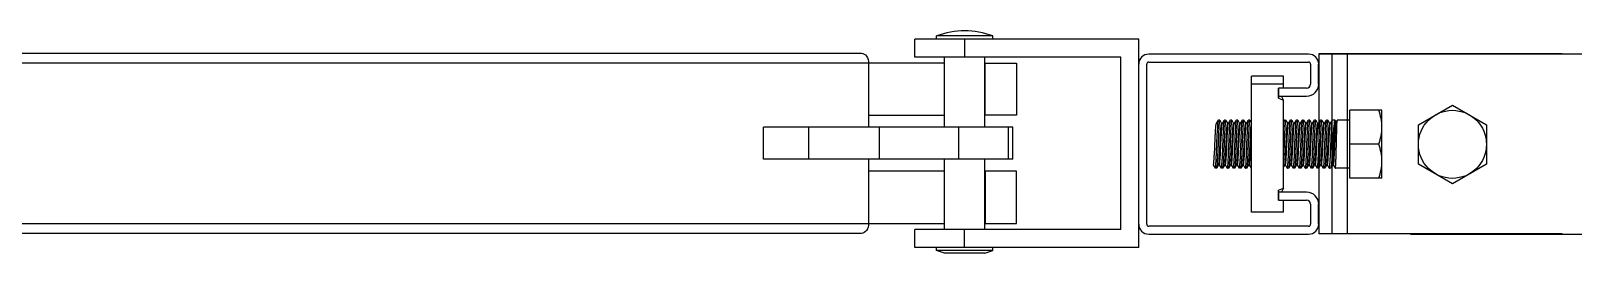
# Model space of a CAD drawing. Extents: x 185245 to 1992634, y -19957 to 755165.
# Drawn here: x 1876086 to 1877842, y 565348 to 565601 of the extents above; entities that cross this region are included whole.
import ezdxf

# ---------------------------------------------------------------- set-up
doc = ezdxf.new("R2010")
doc.units = 0
doc.header["$LTSCALE"] = 1000
doc.header["$MEASUREMENT"] = 0
doc.layers.add('02___PRT_ALL_AXES', color=7, linetype='Continuous')

msp = doc.modelspace()

# ---------------------------------------------------------------- linework, layer by layer
at = {"color": 0, "linetype": 'Continuous'}
for p, q in [((1877092.5, 565571.3), (1877092.5, 565591.8)), ((1877347.6, 565591.8), (1877092.5, 565591.8)), ((1877149.4, 565591.8), (1877149.4, 565571.3)), ((1877347.6, 565354.8), (1877347.6, 565591.8)), ((1875147.6, 565575.8), (1877032, 565575.8)), ((1877126.6, 565564.4), (1875197, 565564.4)), ((1877040, 565564.4), (1877040, 565491.5)), ((1877327.1, 565571.3), (1877092.5, 565571.3)), ((1877172.2, 565564.4), (1877208.6, 565564.4)), ((1877172.6, 565505.2), (1877172.6, 565564.4)), ((1877208.6, 565564.4), (1877208.6, 565505.2)), ((1877327.1, 565375.4), (1877327.1, 565571.3)), ((1877356.6, 565381.3), (1877356.6, 565563.3)), ((1877541, 565574.7), (1877358.9, 565574.7)), ((1877358.9, 565565.6), (1877541, 565565.6)), ((1877543.2, 565563.3), (1877543.2, 565540.6)), ((1877552.3, 565540.6), (1877552.3, 565563.3)), ((1877506.8, 565524.7), (1877506.8, 565536.1)), ((1877538.7, 565536), (1877506.8, 565536)), ((1877506.8, 565536), (1877506.8, 565526.9)), ((1877507.5, 565527), (1877506.8, 565525.6)), ((1877506.8, 565526.9), (1877538.7, 565526.9)), ((1877512.3, 565522.4), (1877509.9, 565527)), ((1877512.3, 565536.1), (1877512.3, 565540.6)), ((1877506.8, 565524.7), (1877512.3, 565522.4)), ((1877512.3, 565422.2), (1877512.3, 565522.4)), ((1877588, 565433.6), (1877588, 565511)), ((1876920.6, 565455.1), (1876920.6, 565491.5)), ((1877204.1, 565491.5), (1876920.6, 565491.5)), ((1876972.1, 565455.1), (1876972.1, 565491.5)), ((1877040, 565505.2), (1877126.6, 565505.2)), ((1877052.4, 565455.1), (1877052.4, 565491.5)), ((1877142.6, 565455.1), (1877142.6, 565491.5)), ((1877208.6, 565505.2), (1877172.2, 565505.2)), ((1877199.4, 565455.1), (1877199.4, 565491.5)), ((1877204.1, 565455.1), (1877204.1, 565491.5)), ((1877435.9, 565495.7), (1877438.2, 565499.6)), ((1877438.2, 565499.6), (1877438.3, 565499.6)), ((1877439.7, 565499.6), (1877439.6, 565499.6)), ((1877439.7, 565499.6), (1877441.9, 565495.7)), ((1877441.9, 565495.7), (1877442.8, 565495.7)), ((1877442.7, 565495.6), (1877442.8, 565495.7)), ((1877442.7, 565495.5), (1877442.7, 565495.6)), ((1877442.8, 565495.7), (1877445, 565499.6)), ((1877445, 565499.6), (1877445.1, 565499.6)), ((1877446.5, 565499.6), (1877448.8, 565495.7)), ((1877446.5, 565499.6), (1877446.5, 565499.6)), ((1877448.7, 565495.7), (1877449.6, 565495.7)), ((1877449.5, 565495.5), (1877449.6, 565495.6)), ((1877449.6, 565495.7), (1877451.9, 565499.6)), ((1877449.6, 565495.6), (1877449.6, 565495.7)), ((1877451.9, 565499.6), (1877451.9, 565499.6)), ((1877453.4, 565499.6), (1877453.3, 565499.6)), ((1877453.4, 565499.6), (1877455.6, 565495.7)), ((1877455.6, 565495.7), (1877456.4, 565495.7)), ((1877456.3, 565495.5), (1877456.4, 565495.6)), ((1877456.4, 565495.7), (1877458.7, 565499.6)), ((1877456.4, 565495.6), (1877456.4, 565495.7)), ((1877458.7, 565499.6), (1877458.8, 565499.6)), ((1877460.2, 565499.6), (1877460.1, 565499.6)), ((1877460.2, 565499.6), (1877462.4, 565495.7)), ((1877462.4, 565495.7), (1877463.3, 565495.7)), ((1877463.2, 565495.6), (1877463.3, 565495.7)), ((1877463.2, 565495.4), (1877463.2, 565495.6)), ((1877463.3, 565495.7), (1877465.5, 565499.6)), ((1877465.5, 565499.6), (1877465.6, 565499.6)), ((1877467, 565499.6), (1877469.3, 565495.7)), ((1877467, 565499.6), (1877467, 565499.6)), ((1877469.2, 565495.7), (1877470.1, 565495.7)), ((1877470, 565495.5), (1877470.1, 565495.6)), ((1877470.1, 565495.7), (1877472.3, 565499.6)), ((1877470.1, 565495.6), (1877470.1, 565495.7)), ((1877472.3, 565499.6), (1877472.4, 565499.6)), ((1877473.9, 565499.6), (1877473.8, 565499.6)), ((1877473.9, 565499.6), (1877475.9, 565496.1)), ((1877512.3, 565497.8), (1877513.3, 565499.6)), ((1877513.3, 565499.6), (1877513.4, 565499.6)), ((1877514.8, 565499.6), (1877517.1, 565495.7)), ((1877514.8, 565499.6), (1877514.8, 565499.6)), ((1877517, 565495.7), (1877517.9, 565495.7)), ((1877517.8, 565495.4), (1877517.9, 565495.6)), ((1877517.9, 565495.7), (1877520.2, 565499.6)), ((1877517.9, 565495.6), (1877517.9, 565495.7)), ((1877520.2, 565499.6), (1877520.2, 565499.6)), ((1877521.7, 565499.6), (1877521.6, 565499.6)), ((1877521.7, 565499.6), (1877523.9, 565495.7)), ((1877523.9, 565495.7), (1877524.7, 565495.7)), ((1877524.6, 565495.5), (1877524.7, 565495.6)), ((1877524.7, 565495.7), (1877527, 565499.6)), ((1877524.7, 565495.6), (1877524.7, 565495.7)), ((1877527, 565499.6), (1877527.1, 565499.6)), ((1877528.5, 565499.6), (1877528.4, 565499.6)), ((1877528.5, 565499.6), (1877530.7, 565495.7)), ((1877530.7, 565495.7), (1877531.6, 565495.7)), ((1877531.5, 565495.6), (1877531.6, 565495.7)), ((1877531.5, 565495.5), (1877531.5, 565495.6)), ((1877531.6, 565495.7), (1877533.8, 565499.6)), ((1877533.8, 565499.6), (1877533.9, 565499.6)), ((1877535.3, 565499.6), (1877537.6, 565495.7)), ((1877535.3, 565499.6), (1877535.3, 565499.6)), ((1877537.5, 565495.7), (1877538.4, 565495.7)), ((1877538.3, 565495.5), (1877538.4, 565495.6)), ((1877538.4, 565495.7), (1877540.6, 565499.6)), ((1877538.4, 565495.6), (1877538.4, 565495.7)), ((1877540.6, 565499.6), (1877540.7, 565499.6)), ((1877542.2, 565499.6), (1877542.1, 565499.6)), ((1877542.2, 565499.6), (1877544.4, 565495.7)), ((1877544.4, 565495.7), (1877545.2, 565495.7)), ((1877545.1, 565495.4), (1877545.2, 565495.6)), ((1877545.2, 565495.7), (1877547.5, 565499.6)), ((1877545.2, 565495.6), (1877545.2, 565495.7)), ((1877547.5, 565499.6), (1877547.5, 565499.6)), ((1877549, 565499.6), (1877548.9, 565499.6)), ((1877549, 565499.6), (1877551.2, 565495.7)), ((1877551.2, 565495.7), (1877552.1, 565495.7)), ((1877552, 565495.6), (1877552.1, 565495.7)), ((1877552, 565495.5), (1877552, 565495.6)), ((1877552.1, 565495.7), (1877554.3, 565499.6)), ((1877554.3, 565499.6), (1877554.4, 565499.6)), ((1877555.8, 565499.6), (1877555.7, 565499.6)), ((1877555.8, 565499.6), (1877558.1, 565495.7)), ((1877558, 565495.7), (1877558.9, 565495.7)), ((1877558.8, 565495.6), (1877558.9, 565495.7)), ((1877558.8, 565495.5), (1877558.8, 565495.6)), ((1877558.9, 565495.7), (1877561.1, 565499.6)), ((1877561.1, 565499.6), (1877561.2, 565499.6)), ((1877562.6, 565499.6), (1877564.9, 565495.7)), ((1877562.6, 565499.6), (1877562.6, 565499.6)), ((1877564.8, 565495.7), (1877565.7, 565495.7)), ((1877565.6, 565495.5), (1877565.7, 565495.6)), ((1877565.7, 565495.7), (1877568, 565499.6)), ((1877565.7, 565495.6), (1877565.7, 565495.7)), ((1877568, 565499.6), (1877568, 565499.6)), ((1877571.1, 565499.4), (1877571.8, 565498.3)), ((1877571.7, 565498.3), (1877572.6, 565498.3)), ((1877572.6, 565498.2), (1877573.4, 565499.6)), ((1877204.1, 565455.1), (1876920.6, 565455.1)), ((1877040, 565455.1), (1877040, 565382.2)), ((1877126.6, 565441.4), (1877040, 565441.4)), ((1877208.6, 565441.4), (1877172.2, 565441.4)), ((1877172.6, 565441.4), (1877172.6, 565382.2)), ((1877208.6, 565382.2), (1877208.6, 565441.4)), ((1877434.8, 565445.1), (1877432.5, 565448.9)), ((1877434.8, 565445.1), (1877434.2, 565446)), ((1877434.8, 565445.1), (1877434.9, 565445)), ((1877436.3, 565445.1), (1877436.2, 565445)), ((1877438.5, 565448.9), (1877436.3, 565445.1)), ((1877438.6, 565449), (1877438.5, 565448.9)), ((1877439.4, 565448.9), (1877438.5, 565448.9)), ((1877438.6, 565449), (1877438.6, 565449.1)), ((1877441.6, 565445.1), (1877439.4, 565448.9)), ((1877441.6, 565445.1), (1877441.7, 565445)), ((1877443.1, 565445.1), (1877443, 565445)), ((1877445.4, 565448.9), (1877443.1, 565445.1)), ((1877445.4, 565449), (1877445.5, 565449.1)), ((1877445.4, 565449), (1877445.4, 565448.9)), ((1877446.2, 565448.9), (1877445.4, 565448.9)), ((1877448.4, 565445.1), (1877446.2, 565448.9)), ((1877448.4, 565445.1), (1877448.5, 565445)), ((1877450, 565445.1), (1877449.9, 565445)), ((1877452.2, 565448.9), (1877450, 565445.1)), ((1877452.2, 565449), (1877452.3, 565449.2)), ((1877452.2, 565449), (1877452.2, 565448.9)), ((1877453.1, 565448.9), (1877452.2, 565448.9)), ((1877455.3, 565445.1), (1877453, 565448.9)), ((1877455.3, 565445.1), (1877455.3, 565445)), ((1877456.8, 565445.1), (1877456.7, 565445)), ((1877459, 565448.9), (1877456.8, 565445.1)), ((1877459.1, 565449), (1877459, 565448.9)), ((1877459.9, 565448.9), (1877459, 565448.9)), ((1877459.1, 565449), (1877459.1, 565449.1)), ((1877462.1, 565445.1), (1877459.9, 565448.9)), ((1877462.1, 565445.1), (1877462.2, 565445)), ((1877463.6, 565445.1), (1877463.5, 565445)), ((1877465.9, 565448.9), (1877463.6, 565445.1)), ((1877465.9, 565449), (1877465.9, 565449.1)), ((1877465.9, 565449), (1877465.9, 565448.9)), ((1877466.7, 565448.9), (1877465.9, 565448.9)), ((1877468.9, 565445.1), (1877466.7, 565448.9)), ((1877468.9, 565445.1), (1877469, 565445)), ((1877472.7, 565448.9), (1877470.4, 565445.1)), ((1877470.4, 565445.1), (1877470.4, 565445)), ((1877472.7, 565449), (1877472.8, 565449.1)), ((1877472.7, 565449), (1877472.7, 565448.9)), ((1877473.6, 565448.9), (1877472.7, 565448.9)), ((1877475.8, 565445.1), (1877473.5, 565448.9)), ((1877475.8, 565445.1), (1877475.8, 565445)), ((1877475.8, 565445), (1877475.9, 565445)), ((1877513.7, 565448.9), (1877512.3, 565446.6)), ((1877513.7, 565449), (1877513.8, 565449.1)), ((1877513.7, 565449), (1877513.7, 565448.9)), ((1877514.5, 565448.9), (1877513.7, 565448.9)), ((1877516.7, 565445.1), (1877514.5, 565448.9)), ((1877516.7, 565445.1), (1877516.8, 565445)), ((1877518.3, 565445.1), (1877518.2, 565445)), ((1877520.5, 565448.9), (1877518.3, 565445.1)), ((1877520.5, 565449), (1877520.6, 565449.1)), ((1877520.5, 565449), (1877520.5, 565448.9)), ((1877521.4, 565448.9), (1877520.5, 565448.9)), ((1877523.6, 565445.1), (1877521.3, 565448.9)), ((1877523.6, 565445.1), (1877523.6, 565445)), ((1877525.1, 565445.1), (1877525, 565445)), ((1877527.3, 565448.9), (1877525.1, 565445.1)), ((1877527.4, 565449), (1877527.3, 565448.9)), ((1877528.2, 565448.9), (1877527.3, 565448.9)), ((1877527.4, 565449), (1877527.4, 565449.1)), ((1877530.4, 565445.1), (1877528.2, 565448.9)), ((1877530.4, 565445.1), (1877530.5, 565445)), ((1877531.9, 565445.1), (1877531.8, 565445)), ((1877534.2, 565448.9), (1877531.9, 565445.1)), ((1877534.2, 565449), (1877534.3, 565449.2)), ((1877534.2, 565449), (1877534.2, 565448.9)), ((1877535, 565448.9), (1877534.2, 565448.9)), ((1877537.2, 565445.1), (1877535, 565448.9)), ((1877537.2, 565445.1), (1877537.3, 565445)), ((1877541, 565448.9), (1877538.7, 565445.1)), ((1877538.7, 565445.1), (1877538.7, 565445)), ((1877541, 565449), (1877541.1, 565449.1)), ((1877541, 565449), (1877541, 565448.9)), ((1877541.9, 565448.9), (1877541, 565448.9)), ((1877544.1, 565445.1), (1877541.8, 565448.9)), ((1877544.1, 565445.1), (1877544.1, 565445)), ((1877545.6, 565445.1), (1877545.5, 565445)), ((1877547.8, 565448.9), (1877545.6, 565445.1)), ((1877547.9, 565449), (1877547.8, 565448.9)), ((1877548.7, 565448.9), (1877547.8, 565448.9)), ((1877547.9, 565449), (1877547.9, 565449.1)), ((1877550.9, 565445.1), (1877548.7, 565448.9)), ((1877550.9, 565445.1), (1877551, 565445)), ((1877552.4, 565445.1), (1877552.3, 565445)), ((1877554.6, 565448.9), (1877552.4, 565445.1)), ((1877554.7, 565449), (1877554.6, 565448.9)), ((1877555.5, 565448.9), (1877554.6, 565448.9)), ((1877554.7, 565449), (1877554.7, 565449.1)), ((1877557.7, 565445.1), (1877555.5, 565448.9)), ((1877557.7, 565445.1), (1877557.8, 565445)), ((1877561.5, 565448.9), (1877559.2, 565445.1)), ((1877559.2, 565445.1), (1877559.2, 565445)), ((1877561.5, 565449), (1877561.6, 565449.2)), ((1877561.5, 565449), (1877561.5, 565448.9)), ((1877562.3, 565448.9), (1877561.5, 565448.9)), ((1877564.5, 565445.1), (1877562.3, 565448.9)), ((1877564.5, 565445.1), (1877564.6, 565445)), ((1877566.2, 565445.1), (1877566.1, 565445)), ((1877568.4, 565448.8), (1877566.2, 565445.1)), ((1877569.2, 565448.7), (1877568.3, 565448.7)), ((1877568.4, 565448.8), (1877568.4, 565448.9)), ((1877568.4, 565448.8), (1877568.4, 565448.8)), ((1877571.3, 565445), (1877569.2, 565448.7)), ((1877571.3, 565445), (1877571.3, 565445)), ((1877506.8, 565420), (1877512.3, 565422.2)), ((1877512.3, 565422.2), (1877509.9, 565417.7)), ((1877506.8, 565408.6), (1877506.8, 565420)), ((1877507.5, 565417.7), (1877506.8, 565419)), ((1877538.7, 565417.7), (1877506.8, 565417.7)), ((1877506.8, 565417.7), (1877506.8, 565408.6)), ((1877506.8, 565408.6), (1877538.7, 565408.6)), ((1877512.3, 565394.9), (1877512.3, 565408.6)), ((1877543.2, 565404), (1877543.2, 565381.3)), ((1877552.3, 565381.3), (1877552.3, 565404)), ((1877032, 565370.8), (1875147.6, 565370.8)), ((1875197, 565382.2), (1877126.6, 565382.2)), ((1877092.5, 565354.8), (1877092.5, 565375.4)), ((1877327.1, 565375.4), (1877092.5, 565375.4)), ((1877149.4, 565354.8), (1877149.4, 565375.4)), ((1877172.2, 565382.2), (1877208.6, 565382.2)), ((1877541, 565379), (1877358.9, 565379)), ((1877358.9, 565369.9), (1877541, 565369.9)), ((1877347.6, 565354.8), (1877092.5, 565354.8))]:
    msp.add_line(p, q, dxfattribs=at)
at = {"color": 0}
for p, q in [((1877552.5, 565575), (1878152, 565575)), ((1877829.4, 565575), (1877552.5, 565575)), ((1877552.5, 565575), (1877552.5, 565370.1)), ((1877567.5, 565575), (1877567.5, 565370.1)), ((1877584.9, 565575), (1877584.9, 565370.1)), ((1877829.4, 565370.1), (1877552.5, 565370.1)), ((1877656.8, 565370), (1878670.1, 565370))]:
    msp.add_line(p, q, dxfattribs=at)
at = {"color": 0, "linetype": 'Continuous'}
for centre, radius, start, end in [((1877358.9, 565563.3), 11.4, 90, 180), ((1877358.9, 565563.3), 2.28, 90, 180), ((1877541, 565563.3), 11.4, 0, 90), ((1877541, 565563.3), 2.28, 0, 90), ((1877538.7, 565540.6), 13.7, 270, 0), ((1877538.7, 565540.6), 4.55, 270, 0), ((1877538.7, 565404), 13.7, 0, 90), ((1877538.7, 565404), 4.55, 0, 90), ((1877358.9, 565381.3), 11.4, 180, 270), ((1877358.9, 565381.3), 2.28, 180, 270), ((1877541, 565381.3), 11.4, 270, 0), ((1877541, 565381.3), 2.28, 270, 0)]:
    msp.add_arc(centre, radius, start, end, dxfattribs=at)
for points, knots in [([(1877032, 565575.8), (1877034.2, 565575.8), (1877039, 565572.4), (1877040, 565567.2), (1877040, 565564.4)], [0, 0, 0, 0, 0.440232, 1, 1, 1, 1]), ([(1877433.7, 565461.7), (1877434.6, 565479.7), (1877434.8, 565483.2), (1877435, 565487.6), (1877435.2, 565490.3), (1877435.4, 565492.5), (1877435.5, 565494.2), (1877435.7, 565495), (1877435.8, 565495.7), (1877435.9, 565495.7)], [0, 0, 0, 0, 0.395624, 0.567717, 0.715911, 0.835986, 0.924567, 0.979325, 1, 1, 1, 1]), ([(1877435.4, 565448.1), (1877437.5, 565492.5), (1877437.6, 565494.4), (1877437.7, 565496.8), (1877438, 565498.5), (1877438.1, 565499.3), (1877438.2, 565499.6)], [0, 0, 0, 0, 0.393102, 0.696629, 0.900807, 1, 1, 1, 1]), ([(1877439.6, 565499.6), (1877439.4, 565499.2), (1877439.3, 565498.2), (1877439.1, 565496.2), (1877438.8, 565492.8), (1877438.7, 565489.8), (1877437, 565452.3)], [0, 0, 0, 0, 0.124099, 0.249608, 0.499549, 1, 1, 1, 1]), ([(1877439.7, 565461.7), (1877440.5, 565479.7), (1877440.7, 565483.2), (1877441, 565487.6), (1877441.2, 565490.3), (1877441.3, 565492.5), (1877441.5, 565494.2), (1877441.7, 565495), (1877441.8, 565495.7), (1877441.9, 565495.7)], [0, 0, 0, 0, 0.395624, 0.567717, 0.715911, 0.835986, 0.924567, 0.979325, 1, 1, 1, 1]), ([(1877441.1, 565472.3), (1877441.2, 565475.1), (1877441.5, 565480.2), (1877441.8, 565487.1), (1877442.3, 565492.1), (1877442.4, 565494.7), (1877442.7, 565495.5)], [0, 0, 0, 0, 0.355598, 0.665454, 0.889721, 1, 1, 1, 1]), ([(1877443.4, 565472.3), (1877443.5, 565475.7), (1877443.8, 565481.9), (1877444.1, 565489.2), (1877444.4, 565494.1), (1877444.6, 565496.7), (1877444.8, 565498.4), (1877444.9, 565499.3), (1877445, 565499.6)], [0, 0, 0, 0, 0.366986, 0.682927, 0.807583, 0.903951, 0.968734, 1, 1, 1, 1]), ([(1877446.5, 565499.6), (1877446.2, 565499.1), (1877446.1, 565498), (1877445.9, 565495.7), (1877445.7, 565492.8), (1877445.5, 565489.4), (1877445.3, 565484.9), (1877445, 565479.2), (1877444.8, 565474.6), (1877444.8, 565472.3)], [0, 0, 0, 0, 0.062069, 0.124628, 0.24966, 0.374704, 0.499766, 0.749882, 1, 1, 1, 1]), ([(1877445.5, 565449.1), (1877445.8, 565450), (1877445.9, 565452.8), (1877446.4, 565458.1), (1877446.7, 565465.4), (1877447.1, 565473.7), (1877447.4, 565480.7), (1877447.7, 565485.9), (1877447.9, 565489.2), (1877448.1, 565491.8), (1877448.3, 565493.9), (1877448.5, 565494.9), (1877448.6, 565495.7), (1877448.7, 565495.7)], [0, 0, 0, 0, 0.058624, 0.178444, 0.342933, 0.529084, 0.71082, 0.791953, 0.86269, 0.920543, 0.963496, 0.990117, 1, 1, 1, 1]), ([(1877446.2, 565448.9), (1877446.4, 565448.9), (1877446.5, 565449.8), (1877446.7, 565450.8), (1877446.9, 565452.9), (1877447.1, 565455.5), (1877447.3, 565458.8), (1877447.6, 565464), (1877447.9, 565471.1), (1877448.3, 565479.4), (1877448.6, 565486.7), (1877449.1, 565491.9), (1877449.2, 565494.7), (1877449.5, 565495.5)], [0, 0, 0, 0, 0.009951, 0.036772, 0.080043, 0.138305, 0.209512, 0.291137, 0.473755, 0.660367, 0.824608, 0.943318, 1, 1, 1, 1]), ([(1877450.2, 565472.3), (1877450.4, 565475.7), (1877450.6, 565481.9), (1877450.9, 565489.2), (1877451.2, 565494.1), (1877451.4, 565496.7), (1877451.6, 565498.4), (1877451.7, 565499.3), (1877451.9, 565499.6)], [0, 0, 0, 0, 0.366992, 0.68293, 0.807585, 0.903954, 0.968736, 1, 1, 1, 1]), ([(1877453.3, 565499.6), (1877453.1, 565499.6), (1877453.1, 565498.6), (1877452.8, 565497.4), (1877452.6, 565494.7), (1877452.4, 565491.4), (1877452.2, 565487.3), (1877451.9, 565480.9), (1877451.7, 565475.8), (1877451.6, 565472.3)], [0, 0, 0, 0, 0.020674, 0.077922, 0.170354, 0.294552, 0.445782, 0.618271, 1, 1, 1, 1]), ([(1877452.3, 565449.2), (1877452.6, 565450.1), (1877452.8, 565453), (1877453.2, 565458.4), (1877453.5, 565465.7), (1877453.9, 565473.9), (1877454.3, 565480.9), (1877454.5, 565486), (1877454.7, 565489.3), (1877454.9, 565491.8), (1877455.1, 565493.9), (1877455.3, 565494.9), (1877455.4, 565495.7), (1877455.6, 565495.7)], [0, 0, 0, 0, 0.06161, 0.183132, 0.347991, 0.533432, 0.713816, 0.794195, 0.864212, 0.921438, 0.963906, 0.990221, 1, 1, 1, 1]), ([(1877453.1, 565448.9), (1877453.2, 565448.9), (1877453.3, 565449.7), (1877453.5, 565450.7), (1877453.7, 565452.8), (1877453.9, 565455.4), (1877454.1, 565458.7), (1877454.4, 565463.9), (1877454.7, 565470.9), (1877455.1, 565479.1), (1877455.4, 565486.5), (1877455.9, 565491.8), (1877456, 565494.6), (1877456.3, 565495.5)], [0, 0, 0, 0, 0.009862, 0.036422, 0.079279, 0.137007, 0.207601, 0.288584, 0.470051, 0.656062, 0.820625, 0.940784, 1, 1, 1, 1]), ([(1877457.1, 565472.3), (1877457.2, 565475.7), (1877457.4, 565481.9), (1877457.8, 565489.2), (1877458.1, 565494.1), (1877458.2, 565496.7), (1877458.4, 565498.4), (1877458.5, 565499.3), (1877458.7, 565499.6)], [0, 0, 0, 0, 0.366988, 0.682925, 0.807584, 0.903955, 0.968736, 1, 1, 1, 1]), ([(1877460.1, 565499.6), (1877459.9, 565499.6), (1877459.9, 565498.6), (1877459.6, 565497.4), (1877459.5, 565494.7), (1877459.2, 565491.4), (1877459, 565487.3), (1877458.8, 565480.9), (1877458.6, 565475.8), (1877458.4, 565472.3)], [0, 0, 0, 0, 0.020675, 0.077925, 0.170358, 0.294556, 0.445789, 0.618278, 1, 1, 1, 1]), ([(1877459.1, 565449.1), (1877459.4, 565450), (1877459.6, 565452.8), (1877460, 565458.1), (1877460.4, 565465.5), (1877460.8, 565473.8), (1877461.1, 565480.7), (1877461.4, 565485.9), (1877461.6, 565489.2), (1877461.8, 565491.8), (1877461.9, 565493.9), (1877462.2, 565494.9), (1877462.2, 565495.7), (1877462.4, 565495.7)], [0, 0, 0, 0, 0.059216, 0.179375, 0.343938, 0.529949, 0.711416, 0.792399, 0.862993, 0.920721, 0.963578, 0.990138, 1, 1, 1, 1]), ([(1877459.9, 565448.9), (1877460, 565448.9), (1877460.1, 565449.7), (1877460.4, 565450.7), (1877460.5, 565452.8), (1877460.7, 565455.4), (1877460.9, 565458.6), (1877461.2, 565463.7), (1877461.5, 565470.7), (1877461.9, 565478.9), (1877462.3, 565486.3), (1877462.7, 565491.6), (1877462.9, 565494.5), (1877463.2, 565495.4)], [0, 0, 0, 0, 0.009779, 0.036094, 0.078562, 0.135788, 0.205805, 0.286184, 0.466568, 0.652009, 0.816868, 0.93839, 1, 1, 1, 1]), ([(1877463.9, 565472.3), (1877464, 565475.7), (1877464.3, 565481.9), (1877464.6, 565489.2), (1877464.9, 565494.1), (1877465.1, 565496.7), (1877465.3, 565498.4), (1877465.4, 565499.3), (1877465.5, 565499.6)], [0, 0, 0, 0, 0.366981, 0.68292, 0.80758, 0.903952, 0.968734, 1, 1, 1, 1]), ([(1877467, 565499.6), (1877466.7, 565499.1), (1877466.6, 565498), (1877466.3, 565495.7), (1877466.2, 565492.8), (1877466, 565489.4), (1877465.8, 565484.9), (1877465.5, 565479.2), (1877465.3, 565474.6), (1877465.2, 565472.3)], [0, 0, 0, 0, 0.062073, 0.124647, 0.249672, 0.374715, 0.499775, 0.749887, 1, 1, 1, 1]), ([(1877465.9, 565449.1), (1877466.3, 565449.9), (1877466.4, 565452.7), (1877466.9, 565457.9), (1877467.2, 565465.3), (1877467.6, 565473.6), (1877467.9, 565480.6), (1877468.2, 565485.8), (1877468.4, 565489.1), (1877468.6, 565491.8), (1877468.8, 565493.9), (1877469, 565494.9), (1877469.1, 565495.7), (1877469.2, 565495.7)], [0, 0, 0, 0, 0.056682, 0.175392, 0.339633, 0.526245, 0.708863, 0.790488, 0.861695, 0.919957, 0.963228, 0.990049, 1, 1, 1, 1]), ([(1877466.7, 565448.9), (1877466.9, 565448.9), (1877467, 565449.8), (1877467.2, 565450.7), (1877467.4, 565452.8), (1877467.6, 565455.5), (1877467.8, 565458.7), (1877468, 565463.9), (1877468.4, 565470.9), (1877468.8, 565479.2), (1877469.1, 565486.5), (1877469.6, 565491.8), (1877469.7, 565494.6), (1877470, 565495.5)], [0, 0, 0, 0, 0.009883, 0.036504, 0.079457, 0.13731, 0.208047, 0.28918, 0.470916, 0.657067, 0.821556, 0.941376, 1, 1, 1, 1]), ([(1877470.7, 565472.3), (1877470.8, 565475.7), (1877471.1, 565481.9), (1877471.4, 565489.2), (1877471.7, 565494.1), (1877471.9, 565496.7), (1877472.1, 565498.4), (1877472.2, 565499.3), (1877472.3, 565499.6)], [0, 0, 0, 0, 0.366986, 0.682927, 0.807583, 0.903951, 0.968734, 1, 1, 1, 1]), ([(1877473.8, 565499.6), (1877473.5, 565499.1), (1877473.4, 565498), (1877473.2, 565495.7), (1877473, 565492.8), (1877472.8, 565489.4), (1877472.6, 565484.9), (1877472.3, 565479.2), (1877472.2, 565474.6), (1877472.1, 565472.3)], [0, 0, 0, 0, 0.062069, 0.124628, 0.24966, 0.374704, 0.499766, 0.749882, 1, 1, 1, 1]), ([(1877472.8, 565449.1), (1877473.1, 565449.9), (1877473.2, 565452.5), (1877473.6, 565457.2), (1877474, 565464), (1877474.3, 565471.7), (1877474.7, 565479.5), (1877475, 565486.4), (1877475.4, 565491.6), (1877475.6, 565494.4), (1877475.9, 565495.3)], [0, 0, 0, 0, 0.053745, 0.162765, 0.3138, 0.48818, 0.6643, 0.82034, 0.936997, 1, 1, 1, 1]), ([(1877512.3, 565486.6), (1877512.4, 565488.3), (1877512.5, 565491.3), (1877512.7, 565495.3), (1877513, 565497.8), (1877513.1, 565499.2), (1877513.3, 565499.6)], [0, 0, 0, 0, 0.391041, 0.698389, 0.904948, 1, 1, 1, 1]), ([(1877514.8, 565499.6), (1877514.6, 565499.6), (1877514.5, 565498.6), (1877514.2, 565497.4), (1877514.1, 565494.7), (1877513.9, 565491.4), (1877513.7, 565487.3), (1877513.4, 565480.9), (1877513.2, 565475.8), (1877513.1, 565472.3)], [0, 0, 0, 0, 0.020675, 0.077925, 0.170358, 0.294556, 0.445789, 0.618278, 1, 1, 1, 1]), ([(1877513.8, 565449.1), (1877514.1, 565450), (1877514.2, 565452.8), (1877514.7, 565458.1), (1877515, 565465.5), (1877515.4, 565473.8), (1877515.7, 565480.7), (1877516, 565485.9), (1877516.2, 565489.2), (1877516.4, 565491.8), (1877516.6, 565493.9), (1877516.8, 565494.9), (1877516.9, 565495.7), (1877517, 565495.7)], [0, 0, 0, 0, 0.059216, 0.179375, 0.343938, 0.529949, 0.711416, 0.792399, 0.862993, 0.920721, 0.963578, 0.990138, 1, 1, 1, 1]), ([(1877514.5, 565448.9), (1877514.7, 565448.9), (1877514.8, 565449.7), (1877515, 565450.7), (1877515.2, 565452.8), (1877515.4, 565455.4), (1877515.6, 565458.6), (1877515.8, 565463.7), (1877516.2, 565470.7), (1877516.6, 565478.9), (1877516.9, 565486.3), (1877517.3, 565491.6), (1877517.5, 565494.5), (1877517.8, 565495.4)], [0, 0, 0, 0, 0.009779, 0.036094, 0.078562, 0.135788, 0.205805, 0.286184, 0.466568, 0.652009, 0.816868, 0.93839, 1, 1, 1, 1]), ([(1877518.5, 565472.3), (1877518.7, 565475.7), (1877518.9, 565481.9), (1877519.2, 565489.2), (1877519.5, 565494.1), (1877519.7, 565496.7), (1877519.9, 565498.4), (1877520, 565499.3), (1877520.2, 565499.6)], [0, 0, 0, 0, 0.366981, 0.68292, 0.80758, 0.903952, 0.968734, 1, 1, 1, 1]), ([(1877521.6, 565499.6), (1877521.3, 565499.1), (1877521.2, 565498), (1877521, 565495.7), (1877520.8, 565492.8), (1877520.6, 565489.4), (1877520.4, 565484.9), (1877520.2, 565479.2), (1877520, 565474.6), (1877519.9, 565472.3)], [0, 0, 0, 0, 0.062073, 0.124647, 0.249672, 0.374715, 0.499775, 0.749887, 1, 1, 1, 1]), ([(1877520.6, 565449.1), (1877520.9, 565449.9), (1877521, 565452.7), (1877521.5, 565457.9), (1877521.8, 565465.3), (1877522.2, 565473.6), (1877522.5, 565480.6), (1877522.8, 565485.8), (1877523, 565489.1), (1877523.2, 565491.8), (1877523.4, 565493.9), (1877523.6, 565494.9), (1877523.7, 565495.7), (1877523.9, 565495.7)], [0, 0, 0, 0, 0.056682, 0.175392, 0.339633, 0.526245, 0.708863, 0.790488, 0.861695, 0.919957, 0.963228, 0.990049, 1, 1, 1, 1]), ([(1877521.4, 565448.9), (1877521.5, 565448.9), (1877521.6, 565449.8), (1877521.8, 565450.7), (1877522, 565452.8), (1877522.2, 565455.5), (1877522.4, 565458.7), (1877522.7, 565463.9), (1877523, 565470.9), (1877523.4, 565479.2), (1877523.7, 565486.5), (1877524.2, 565491.8), (1877524.3, 565494.6), (1877524.6, 565495.5)], [0, 0, 0, 0, 0.009883, 0.036504, 0.079457, 0.13731, 0.208047, 0.28918, 0.470916, 0.657067, 0.821556, 0.941376, 1, 1, 1, 1]), ([(1877525.3, 565472.3), (1877525.5, 565475.7), (1877525.7, 565481.9), (1877526.1, 565489.2), (1877526.4, 565494.1), (1877526.5, 565496.7), (1877526.7, 565498.4), (1877526.8, 565499.3), (1877527, 565499.6)], [0, 0, 0, 0, 0.366986, 0.682927, 0.807583, 0.903951, 0.968734, 1, 1, 1, 1]), ([(1877528.4, 565499.6), (1877528.1, 565499.1), (1877528.1, 565498), (1877527.8, 565495.7), (1877527.6, 565492.8), (1877527.4, 565489.4), (1877527.2, 565484.9), (1877527, 565479.2), (1877526.8, 565474.6), (1877526.7, 565472.3)], [0, 0, 0, 0, 0.062069, 0.124628, 0.24966, 0.374704, 0.499766, 0.749882, 1, 1, 1, 1]), ([(1877527.4, 565449.1), (1877527.7, 565450), (1877527.9, 565452.8), (1877528.3, 565458.1), (1877528.7, 565465.4), (1877529.1, 565473.7), (1877529.4, 565480.7), (1877529.7, 565485.9), (1877529.9, 565489.2), (1877530.1, 565491.8), (1877530.2, 565493.9), (1877530.5, 565494.9), (1877530.5, 565495.7), (1877530.7, 565495.7)], [0, 0, 0, 0, 0.058624, 0.178444, 0.342933, 0.529084, 0.71082, 0.791953, 0.86269, 0.920543, 0.963496, 0.990117, 1, 1, 1, 1]), ([(1877528.2, 565448.9), (1877528.4, 565448.9), (1877528.4, 565449.8), (1877528.7, 565450.8), (1877528.8, 565452.9), (1877529, 565455.5), (1877529.2, 565458.8), (1877529.5, 565464), (1877529.8, 565471.1), (1877530.2, 565479.4), (1877530.6, 565486.7), (1877531.1, 565491.9), (1877531.2, 565494.7), (1877531.5, 565495.5)], [0, 0, 0, 0, 0.009951, 0.036772, 0.080043, 0.138305, 0.209512, 0.291137, 0.473755, 0.660367, 0.824608, 0.943318, 1, 1, 1, 1]), ([(1877532.2, 565472.3), (1877532.3, 565475.7), (1877532.6, 565481.9), (1877532.9, 565489.2), (1877533.2, 565494.1), (1877533.4, 565496.7), (1877533.6, 565498.4), (1877533.7, 565499.3), (1877533.8, 565499.6)], [0, 0, 0, 0, 0.366992, 0.68293, 0.807585, 0.903954, 0.968736, 1, 1, 1, 1]), ([(1877535.3, 565499.6), (1877535.1, 565499.6), (1877535, 565498.6), (1877534.7, 565497.4), (1877534.6, 565494.7), (1877534.4, 565491.4), (1877534.2, 565487.3), (1877533.9, 565480.9), (1877533.7, 565475.8), (1877533.5, 565472.3)], [0, 0, 0, 0, 0.020674, 0.077922, 0.170354, 0.294552, 0.445782, 0.618271, 1, 1, 1, 1]), ([(1877534.3, 565449.2), (1877534.6, 565450.1), (1877534.7, 565453), (1877535.2, 565458.4), (1877535.5, 565465.7), (1877535.9, 565473.9), (1877536.2, 565480.9), (1877536.5, 565486), (1877536.7, 565489.3), (1877536.9, 565491.8), (1877537.1, 565493.9), (1877537.3, 565494.9), (1877537.4, 565495.7), (1877537.5, 565495.7)], [0, 0, 0, 0, 0.06161, 0.183132, 0.347991, 0.533432, 0.713816, 0.794195, 0.864212, 0.921438, 0.963906, 0.990221, 1, 1, 1, 1]), ([(1877535, 565448.9), (1877535.2, 565448.9), (1877535.3, 565449.7), (1877535.5, 565450.7), (1877535.7, 565452.8), (1877535.9, 565455.4), (1877536.1, 565458.7), (1877536.3, 565463.9), (1877536.7, 565470.9), (1877537.1, 565479.1), (1877537.4, 565486.5), (1877537.9, 565491.8), (1877538, 565494.6), (1877538.3, 565495.5)], [0, 0, 0, 0, 0.009862, 0.036422, 0.079279, 0.137007, 0.207601, 0.288584, 0.470051, 0.656062, 0.820625, 0.940784, 1, 1, 1, 1]), ([(1877539, 565472.3), (1877539.1, 565475.7), (1877539.4, 565481.9), (1877539.7, 565489.2), (1877540, 565494.1), (1877540.2, 565496.7), (1877540.4, 565498.4), (1877540.5, 565499.3), (1877540.6, 565499.6)], [0, 0, 0, 0, 0.366988, 0.682925, 0.807584, 0.903955, 0.968736, 1, 1, 1, 1]), ([(1877542.1, 565499.6), (1877541.9, 565499.6), (1877541.9, 565498.6), (1877541.6, 565497.4), (1877541.4, 565494.7), (1877541.2, 565491.4), (1877541, 565487.3), (1877540.7, 565480.9), (1877540.5, 565475.8), (1877540.4, 565472.3)], [0, 0, 0, 0, 0.020675, 0.077925, 0.170358, 0.294556, 0.445789, 0.618278, 1, 1, 1, 1]), ([(1877541.1, 565449.1), (1877541.4, 565450), (1877541.5, 565452.8), (1877542, 565458.1), (1877542.3, 565465.5), (1877542.7, 565473.8), (1877543, 565480.7), (1877543.3, 565485.9), (1877543.5, 565489.2), (1877543.7, 565491.8), (1877543.9, 565493.9), (1877544.1, 565494.9), (1877544.2, 565495.7), (1877544.4, 565495.7)], [0, 0, 0, 0, 0.059216, 0.179375, 0.343938, 0.529949, 0.711416, 0.792399, 0.862993, 0.920721, 0.963578, 0.990138, 1, 1, 1, 1]), ([(1877541.9, 565448.9), (1877542, 565448.9), (1877542.1, 565449.7), (1877542.3, 565450.7), (1877542.5, 565452.8), (1877542.7, 565455.4), (1877542.9, 565458.6), (1877543.2, 565463.7), (1877543.5, 565470.7), (1877543.9, 565478.9), (1877544.2, 565486.3), (1877544.7, 565491.6), (1877544.8, 565494.5), (1877545.1, 565495.4)], [0, 0, 0, 0, 0.009779, 0.036094, 0.078562, 0.135788, 0.205805, 0.286184, 0.466568, 0.652009, 0.816868, 0.93839, 1, 1, 1, 1]), ([(1877545.8, 565472.3), (1877546, 565475.7), (1877546.2, 565481.9), (1877546.5, 565489.2), (1877546.8, 565494.1), (1877547, 565496.7), (1877547.2, 565498.4), (1877547.3, 565499.3), (1877547.5, 565499.6)], [0, 0, 0, 0, 0.366981, 0.68292, 0.80758, 0.903952, 0.968734, 1, 1, 1, 1]), ([(1877548.9, 565499.6), (1877548.6, 565499.1), (1877548.5, 565498), (1877548.3, 565495.7), (1877548.1, 565492.8), (1877547.9, 565489.4), (1877547.7, 565484.9), (1877547.5, 565479.2), (1877547.3, 565474.6), (1877547.2, 565472.3)], [0, 0, 0, 0, 0.062073, 0.124647, 0.249672, 0.374715, 0.499775, 0.749887, 1, 1, 1, 1]), ([(1877547.9, 565449.1), (1877548.2, 565449.9), (1877548.3, 565452.7), (1877548.8, 565457.9), (1877549.1, 565465.3), (1877549.5, 565473.6), (1877549.9, 565480.6), (1877550.1, 565485.8), (1877550.3, 565489.1), (1877550.6, 565491.8), (1877550.7, 565493.9), (1877550.9, 565494.9), (1877551, 565495.7), (1877551.2, 565495.7)], [0, 0, 0, 0, 0.056682, 0.175392, 0.339633, 0.526245, 0.708863, 0.790488, 0.861695, 0.919957, 0.963228, 0.990049, 1, 1, 1, 1]), ([(1877548.7, 565448.9), (1877548.8, 565448.9), (1877548.9, 565449.8), (1877549.2, 565450.7), (1877549.3, 565452.8), (1877549.5, 565455.5), (1877549.7, 565458.7), (1877550, 565463.9), (1877550.3, 565470.9), (1877550.7, 565479.2), (1877551, 565486.5), (1877551.5, 565491.8), (1877551.6, 565494.6), (1877552, 565495.5)], [0, 0, 0, 0, 0.009883, 0.036504, 0.079457, 0.13731, 0.208047, 0.28918, 0.470916, 0.657067, 0.821556, 0.941376, 1, 1, 1, 1]), ([(1877552.7, 565472.3), (1877552.8, 565475.7), (1877553.1, 565481.9), (1877553.4, 565489.2), (1877553.7, 565494.1), (1877553.8, 565496.7), (1877554.1, 565498.4), (1877554.2, 565499.3), (1877554.3, 565499.6)], [0, 0, 0, 0, 0.366986, 0.682927, 0.807583, 0.903951, 0.968734, 1, 1, 1, 1]), ([(1877555.7, 565499.6), (1877555.4, 565499.1), (1877555.4, 565498), (1877555.1, 565495.7), (1877555, 565492.8), (1877554.8, 565489.4), (1877554.6, 565484.9), (1877554.3, 565479.2), (1877554.1, 565474.6), (1877554, 565472.3)], [0, 0, 0, 0, 0.062069, 0.124628, 0.24966, 0.374704, 0.499766, 0.749882, 1, 1, 1, 1]), ([(1877554.7, 565449.1), (1877555.1, 565450), (1877555.2, 565452.8), (1877555.7, 565458.1), (1877556, 565465.4), (1877556.4, 565473.7), (1877556.7, 565480.7), (1877557, 565485.9), (1877557.2, 565489.2), (1877557.4, 565491.8), (1877557.5, 565493.9), (1877557.8, 565494.9), (1877557.9, 565495.7), (1877558, 565495.7)], [0, 0, 0, 0, 0.058624, 0.178444, 0.342933, 0.529084, 0.71082, 0.791953, 0.86269, 0.920543, 0.963496, 0.990117, 1, 1, 1, 1]), ([(1877555.5, 565448.9), (1877555.7, 565448.9), (1877555.8, 565449.8), (1877556, 565450.8), (1877556.2, 565452.9), (1877556.4, 565455.5), (1877556.6, 565458.8), (1877556.8, 565464), (1877557.2, 565471.1), (1877557.6, 565479.4), (1877557.9, 565486.7), (1877558.4, 565491.9), (1877558.5, 565494.7), (1877558.8, 565495.5)], [0, 0, 0, 0, 0.009951, 0.036772, 0.080043, 0.138305, 0.209512, 0.291137, 0.473755, 0.660367, 0.824608, 0.943318, 1, 1, 1, 1]), ([(1877559.5, 565472.3), (1877559.6, 565475.7), (1877559.9, 565481.9), (1877560.2, 565489.2), (1877560.5, 565494.1), (1877560.7, 565496.7), (1877560.9, 565498.4), (1877561, 565499.3), (1877561.1, 565499.6)], [0, 0, 0, 0, 0.366992, 0.68293, 0.807585, 0.903954, 0.968736, 1, 1, 1, 1]), ([(1877562.6, 565499.6), (1877562.4, 565499.6), (1877562.4, 565498.6), (1877562.1, 565497.4), (1877561.9, 565494.7), (1877561.7, 565491.4), (1877561.5, 565487.3), (1877561.2, 565480.9), (1877561, 565475.8), (1877560.9, 565472.3)], [0, 0, 0, 0, 0.020674, 0.077922, 0.170354, 0.294552, 0.445782, 0.618271, 1, 1, 1, 1]), ([(1877561.6, 565449.2), (1877561.9, 565450.1), (1877562, 565453), (1877562.5, 565458.4), (1877562.8, 565465.7), (1877563.2, 565473.9), (1877563.5, 565480.9), (1877563.8, 565486), (1877564, 565489.3), (1877564.2, 565491.8), (1877564.4, 565493.9), (1877564.6, 565494.9), (1877564.7, 565495.7), (1877564.8, 565495.7)], [0, 0, 0, 0, 0.06161, 0.183132, 0.347991, 0.533432, 0.713816, 0.794195, 0.864212, 0.921438, 0.963906, 0.990221, 1, 1, 1, 1]), ([(1877562.3, 565448.9), (1877562.5, 565448.9), (1877562.6, 565449.7), (1877562.8, 565450.7), (1877563, 565452.8), (1877563.2, 565455.4), (1877563.4, 565458.7), (1877563.7, 565463.9), (1877564, 565470.9), (1877564.4, 565479.1), (1877564.7, 565486.5), (1877565.2, 565491.8), (1877565.3, 565494.6), (1877565.6, 565495.5)], [0, 0, 0, 0, 0.009862, 0.036422, 0.079279, 0.137007, 0.207601, 0.288584, 0.470051, 0.656062, 0.820625, 0.940784, 1, 1, 1, 1]), ([(1877566.3, 565472.3), (1877566.5, 565475.7), (1877566.7, 565481.9), (1877567, 565489.2), (1877567.3, 565494.1), (1877567.5, 565496.7), (1877567.7, 565498.4), (1877567.8, 565499.3), (1877568, 565499.6)], [0, 0, 0, 0, 0.366988, 0.682925, 0.807584, 0.903955, 0.968736, 1, 1, 1, 1]), ([(1877570.9, 565499.6), (1877570.7, 565499.6), (1877570.4, 565498.7), (1877570.1, 565497.3), (1877569.8, 565494.7), (1877569.5, 565491.4), (1877569.2, 565487.3), (1877568.7, 565480.9), (1877568.5, 565475.8), (1877568.3, 565472.3)], [0, 0, 0, 0, 0.023288, 0.081106, 0.17351, 0.297357, 0.448037, 0.619843, 1, 1, 1, 1]), ([(1877568.4, 565448.9), (1877568.8, 565449.8), (1877568.8, 565452.8), (1877569.4, 565458.5), (1877569.7, 565466.5), (1877570.1, 565475.4), (1877570.4, 565482.8), (1877570.7, 565488.3), (1877570.9, 565491.7), (1877571.1, 565494.3), (1877571.3, 565496.5), (1877571.5, 565497.5), (1877571.6, 565498.3), (1877571.7, 565498.3)], [0, 0, 0, 0, 0.058667, 0.181398, 0.349542, 0.537959, 0.719317, 0.799263, 0.868346, 0.924327, 0.965497, 0.990759, 1, 1, 1, 1]), ([(1877569.2, 565448.7), (1877569.4, 565448.7), (1877569.4, 565449.6), (1877569.7, 565450.8), (1877569.9, 565453.2), (1877570.1, 565456.1), (1877570.3, 565459.8), (1877570.6, 565465.5), (1877570.9, 565473.1), (1877571.3, 565482), (1877571.6, 565488.8), (1877571.9, 565493.2), (1877572.1, 565495.6), (1877572.3, 565497.2), (1877572.4, 565498), (1877572.6, 565498.2)], [0, 0, 0, 0, 0.01052, 0.0391, 0.08506, 0.146619, 0.22135, 0.306335, 0.493724, 0.680808, 0.840683, 0.903326, 0.951582, 0.984032, 1, 1, 1, 1]), ([(1877571.1, 565499.4), (1877571.1, 565499.5), (1877571, 565499.6), (1877570.9, 565499.6), (1877570.9, 565499.6)], [0, 0, 0, 0, 0.60461, 1, 1, 1, 1]), ([(1877572.6, 565472.3), (1877572.7, 565475.8), (1877572.8, 565480.8), (1877573, 565487.2), (1877573, 565491.2), (1877573.2, 565494.6), (1877573.2, 565497.1), (1877573.4, 565498.7), (1877573.3, 565499.5), (1877573.4, 565499.6)], [0, 0, 0, 0, 0.378979, 0.550574, 0.701439, 0.825899, 0.919266, 0.978026, 1, 1, 1, 1]), ([(1877473.6, 565448.9), (1877473.6, 565448.9), (1877473.8, 565449.3), (1877473.9, 565449.8), (1877474, 565450.9), (1877474.2, 565452.9), (1877474.5, 565456.3), (1877474.7, 565461.2), (1877475, 565466.8), (1877475.4, 565474.7), (1877475.6, 565480.6), (1877475.9, 565484.6)], [0, 0, 0, 0, 0.007019, 0.024616, 0.053116, 0.09213, 0.198909, 0.337627, 0.49863, 0.670688, 1, 1, 1, 1]), ([(1877432.5, 565448.9), (1877432.8, 565449.5), (1877433, 565450.9), (1877433.2, 565453.5), (1877433.5, 565457.2), (1877433.6, 565460.1), (1877433.7, 565461.7)], [0, 0, 0, 0, 0.108365, 0.320195, 0.623449, 1, 1, 1, 1]), ([(1877438.6, 565449.1), (1877438.8, 565449.5), (1877438.9, 565450.9), (1877439.2, 565453.5), (1877439.4, 565457.2), (1877439.6, 565460.1), (1877439.7, 565461.7)], [0, 0, 0, 0, 0.108365, 0.320195, 0.623449, 1, 1, 1, 1]), ([(1877439.4, 565448.9), (1877439.6, 565448.9), (1877439.7, 565449.8), (1877439.9, 565450.9), (1877440.1, 565453.2), (1877440.3, 565456), (1877440.5, 565459.5), (1877440.8, 565465), (1877441, 565469.3), (1877441.1, 565472.3)], [0, 0, 0, 0, 0.021176, 0.078541, 0.17097, 0.295093, 0.446212, 0.618559, 1, 1, 1, 1]), ([(1877441.7, 565445), (1877441.9, 565445), (1877441.9, 565446), (1877442.2, 565447.3), (1877442.3, 565449.9), (1877442.6, 565453.2), (1877442.8, 565457.3), (1877443.1, 565463.8), (1877443.3, 565468.8), (1877443.4, 565472.3)], [0, 0, 0, 0, 0.020673, 0.07792, 0.170352, 0.294545, 0.445773, 0.618265, 1, 1, 1, 1]), ([(1877444.8, 565472.3), (1877444.6, 565469), (1877444.4, 565462.8), (1877444.1, 565455.4), (1877443.8, 565450.5), (1877443.6, 565447.9), (1877443.4, 565446.2), (1877443.3, 565445.3), (1877443.1, 565445.1)], [0, 0, 0, 0, 0.366986, 0.682927, 0.807583, 0.903951, 0.968734, 1, 1, 1, 1]), ([(1877448.5, 565445), (1877448.8, 565445.5), (1877448.9, 565446.7), (1877449.1, 565448.9), (1877449.3, 565451.8), (1877449.5, 565455.2), (1877449.7, 565459.8), (1877449.9, 565465.5), (1877450.1, 565470), (1877450.2, 565472.3)], [0, 0, 0, 0, 0.062073, 0.124647, 0.249671, 0.374714, 0.499774, 0.749886, 1, 1, 1, 1]), ([(1877451.6, 565472.3), (1877451.5, 565469), (1877451.2, 565462.8), (1877450.9, 565455.4), (1877450.6, 565450.5), (1877450.4, 565447.9), (1877450.2, 565446.2), (1877450.1, 565445.3), (1877450, 565445.1)], [0, 0, 0, 0, 0.366981, 0.682921, 0.807581, 0.903952, 0.968734, 1, 1, 1, 1]), ([(1877455.3, 565445), (1877455.5, 565445), (1877455.6, 565446), (1877455.9, 565447.3), (1877456, 565449.9), (1877456.2, 565453.2), (1877456.4, 565457.3), (1877456.7, 565463.8), (1877456.9, 565468.8), (1877457.1, 565472.3)], [0, 0, 0, 0, 0.020675, 0.077925, 0.170358, 0.294556, 0.445789, 0.618278, 1, 1, 1, 1]), ([(1877458.4, 565472.3), (1877458.3, 565469), (1877458, 565462.8), (1877457.7, 565455.4), (1877457.4, 565450.5), (1877457.2, 565447.9), (1877457, 565446.2), (1877456.9, 565445.3), (1877456.8, 565445.1)], [0, 0, 0, 0, 0.366988, 0.682925, 0.807584, 0.903955, 0.968736, 1, 1, 1, 1]), ([(1877462.2, 565445), (1877462.4, 565445), (1877462.4, 565446), (1877462.7, 565447.3), (1877462.8, 565449.9), (1877463.1, 565453.2), (1877463.3, 565457.3), (1877463.5, 565463.8), (1877463.7, 565468.8), (1877463.9, 565472.3)], [0, 0, 0, 0, 0.020674, 0.077922, 0.170354, 0.294552, 0.445783, 0.618271, 1, 1, 1, 1]), ([(1877465.2, 565472.3), (1877465.1, 565469), (1877464.9, 565462.8), (1877464.5, 565455.4), (1877464.2, 565450.5), (1877464.1, 565447.9), (1877463.8, 565446.2), (1877463.8, 565445.3), (1877463.6, 565445.1)], [0, 0, 0, 0, 0.366992, 0.68293, 0.807585, 0.903954, 0.968736, 1, 1, 1, 1]), ([(1877469, 565445), (1877469.2, 565445), (1877469.2, 565446), (1877469.5, 565447.3), (1877469.7, 565449.9), (1877469.9, 565453.2), (1877470.1, 565457.3), (1877470.4, 565463.8), (1877470.6, 565468.8), (1877470.7, 565472.3)], [0, 0, 0, 0, 0.020673, 0.07792, 0.170352, 0.294545, 0.445773, 0.618265, 1, 1, 1, 1]), ([(1877472.1, 565472.3), (1877471.9, 565469), (1877471.7, 565462.8), (1877471.4, 565455.4), (1877471.1, 565450.5), (1877470.9, 565447.9), (1877470.7, 565446.2), (1877470.6, 565445.3), (1877470.4, 565445.1)], [0, 0, 0, 0, 0.366986, 0.682927, 0.807583, 0.903951, 0.968734, 1, 1, 1, 1]), ([(1877513.1, 565472.3), (1877513, 565470.7), (1877512.8, 565464.8), (1877512.5, 565458.9), (1877512.3, 565454.6)], [0, 0, 0, 0, 0.27054, 1, 1, 1, 1]), ([(1877516.8, 565445), (1877517, 565445), (1877517, 565446), (1877517.3, 565447.3), (1877517.5, 565449.9), (1877517.7, 565453.2), (1877517.9, 565457.3), (1877518.2, 565463.8), (1877518.4, 565468.8), (1877518.5, 565472.3)], [0, 0, 0, 0, 0.020674, 0.077922, 0.170354, 0.294552, 0.445783, 0.618271, 1, 1, 1, 1]), ([(1877519.9, 565472.3), (1877519.8, 565469), (1877519.5, 565462.8), (1877519.2, 565455.4), (1877518.9, 565450.5), (1877518.7, 565447.9), (1877518.5, 565446.2), (1877518.4, 565445.3), (1877518.3, 565445.1)], [0, 0, 0, 0, 0.366992, 0.68293, 0.807585, 0.903954, 0.968736, 1, 1, 1, 1]), ([(1877523.6, 565445), (1877523.8, 565445), (1877523.9, 565446), (1877524.2, 565447.3), (1877524.3, 565449.9), (1877524.5, 565453.2), (1877524.7, 565457.3), (1877525, 565463.8), (1877525.2, 565468.8), (1877525.3, 565472.3)], [0, 0, 0, 0, 0.020673, 0.07792, 0.170352, 0.294545, 0.445773, 0.618265, 1, 1, 1, 1]), ([(1877526.7, 565472.3), (1877526.6, 565469), (1877526.3, 565462.8), (1877526, 565455.4), (1877525.7, 565450.5), (1877525.5, 565447.9), (1877525.3, 565446.2), (1877525.2, 565445.3), (1877525.1, 565445.1)], [0, 0, 0, 0, 0.366986, 0.682927, 0.807583, 0.903951, 0.968734, 1, 1, 1, 1]), ([(1877530.5, 565445), (1877530.8, 565445.5), (1877530.8, 565446.7), (1877531.1, 565448.9), (1877531.3, 565451.8), (1877531.4, 565455.2), (1877531.7, 565459.8), (1877531.9, 565465.5), (1877532.1, 565470), (1877532.2, 565472.3)], [0, 0, 0, 0, 0.062073, 0.124647, 0.249671, 0.374714, 0.499774, 0.749886, 1, 1, 1, 1]), ([(1877533.5, 565472.3), (1877533.4, 565469), (1877533.2, 565462.8), (1877532.8, 565455.4), (1877532.5, 565450.5), (1877532.4, 565447.9), (1877532.1, 565446.2), (1877532.1, 565445.3), (1877531.9, 565445.1)], [0, 0, 0, 0, 0.366981, 0.682921, 0.807581, 0.903952, 0.968734, 1, 1, 1, 1]), ([(1877537.3, 565445), (1877537.5, 565445), (1877537.5, 565446), (1877537.8, 565447.3), (1877538, 565449.9), (1877538.2, 565453.2), (1877538.4, 565457.3), (1877538.7, 565463.8), (1877538.9, 565468.8), (1877539, 565472.3)], [0, 0, 0, 0, 0.020675, 0.077925, 0.170358, 0.294556, 0.445789, 0.618278, 1, 1, 1, 1]), ([(1877540.4, 565472.3), (1877540.2, 565469), (1877540, 565462.8), (1877539.7, 565455.4), (1877539.4, 565450.5), (1877539.2, 565447.9), (1877539, 565446.2), (1877538.9, 565445.3), (1877538.7, 565445.1)], [0, 0, 0, 0, 0.366988, 0.682925, 0.807584, 0.903955, 0.968736, 1, 1, 1, 1]), ([(1877544.1, 565445), (1877544.3, 565445), (1877544.4, 565446), (1877544.6, 565447.3), (1877544.8, 565449.9), (1877545, 565453.2), (1877545.2, 565457.3), (1877545.5, 565463.8), (1877545.7, 565468.8), (1877545.8, 565472.3)], [0, 0, 0, 0, 0.020674, 0.077922, 0.170354, 0.294552, 0.445783, 0.618271, 1, 1, 1, 1]), ([(1877547.2, 565472.3), (1877547.1, 565469), (1877546.8, 565462.8), (1877546.5, 565455.4), (1877546.2, 565450.5), (1877546, 565447.9), (1877545.8, 565446.2), (1877545.7, 565445.3), (1877545.6, 565445.1)], [0, 0, 0, 0, 0.366992, 0.68293, 0.807585, 0.903954, 0.968736, 1, 1, 1, 1]), ([(1877551, 565445), (1877551.2, 565445), (1877551.2, 565446), (1877551.5, 565447.3), (1877551.6, 565449.9), (1877551.8, 565453.2), (1877552, 565457.3), (1877552.3, 565463.8), (1877552.5, 565468.8), (1877552.7, 565472.3)], [0, 0, 0, 0, 0.020673, 0.07792, 0.170352, 0.294545, 0.445773, 0.618265, 1, 1, 1, 1]), ([(1877554, 565472.3), (1877553.9, 565469), (1877553.7, 565462.8), (1877553.3, 565455.4), (1877553, 565450.5), (1877552.9, 565447.9), (1877552.6, 565446.2), (1877552.5, 565445.3), (1877552.4, 565445.1)], [0, 0, 0, 0, 0.366986, 0.682927, 0.807583, 0.903951, 0.968734, 1, 1, 1, 1]), ([(1877557.8, 565445), (1877558.1, 565445.5), (1877558.2, 565446.7), (1877558.4, 565448.9), (1877558.6, 565451.8), (1877558.8, 565455.2), (1877559, 565459.8), (1877559.2, 565465.5), (1877559.4, 565470), (1877559.5, 565472.3)], [0, 0, 0, 0, 0.062073, 0.124647, 0.249671, 0.374714, 0.499774, 0.749886, 1, 1, 1, 1]), ([(1877560.9, 565472.3), (1877560.7, 565469), (1877560.5, 565462.8), (1877560.2, 565455.4), (1877559.9, 565450.5), (1877559.7, 565447.9), (1877559.5, 565446.2), (1877559.4, 565445.3), (1877559.2, 565445.1)], [0, 0, 0, 0, 0.366981, 0.682921, 0.807581, 0.903952, 0.968734, 1, 1, 1, 1]), ([(1877564.6, 565445), (1877564.8, 565445), (1877564.8, 565446), (1877565.1, 565447.3), (1877565.3, 565449.9), (1877565.5, 565453.2), (1877565.7, 565457.3), (1877566, 565463.8), (1877566.2, 565468.8), (1877566.3, 565472.3)], [0, 0, 0, 0, 0.020675, 0.077925, 0.170358, 0.294556, 0.445789, 0.618278, 1, 1, 1, 1]), ([(1877568.3, 565472.3), (1877568.1, 565469), (1877567.8, 565462.8), (1877567.3, 565455.5), (1877567, 565450.6), (1877566.8, 565448), (1877566.5, 565446.3), (1877566.4, 565445.3), (1877566.2, 565445.1)], [0, 0, 0, 0, 0.364371, 0.67889, 0.80359, 0.900615, 0.966712, 1, 1, 1, 1]), ([(1877571.3, 565445), (1877571.5, 565445), (1877571.5, 565446.1), (1877571.8, 565447.3), (1877571.8, 565449.9), (1877572, 565453.2), (1877572.2, 565457.3), (1877572.4, 565463.8), (1877572.5, 565468.8), (1877572.6, 565472.3)], [0, 0, 0, 0, 0.020229, 0.077353, 0.169761, 0.293996, 0.445316, 0.617937, 1, 1, 1, 1]), ([(1877434.9, 565445), (1877434.9, 565445), (1877435, 565445.4), (1877435.2, 565446.3), (1877435.3, 565447.3), (1877435.4, 565448.1)], [0, 0, 0, 0, 0.074733, 0.265154, 1, 1, 1, 1]), ([(1877437, 565452.3), (1877436.9, 565450.6), (1877436.8, 565448.4), (1877436.5, 565446), (1877436.4, 565445.3), (1877436.3, 565445.1)], [0, 0, 0, 0, 0.695338, 0.899325, 1, 1, 1, 1]), ([(1877040, 565382.2), (1877040, 565379.4), (1877039, 565374.2), (1877034.2, 565370.8), (1877032, 565370.8)], [0, 0, 0, 0, 0.559768, 1, 1, 1, 1])]:
    msp.add_open_spline(points, degree=3, knots=knots, dxfattribs=at)
at = {"layer": '02___PRT_ALL_AXES', "color": 0, "linetype": 'Continuous'}
for p, q in [((1877117.5, 565591.8), (1877117.5, 565595.4)), ((1877181.3, 565595.4), (1877117.5, 565595.4)), ((1877181.3, 565591.8), (1877181.3, 565595.4)), ((1877126.6, 565491.5), (1877126.6, 565571.3)), ((1877172.2, 565491.5), (1877172.2, 565571.3)), ((1877475.9, 565394.9), (1877475.9, 565549.7)), ((1877512.3, 565549.7), (1877475.9, 565549.7)), ((1877512.3, 565540.6), (1877512.3, 565549.7)), ((1877512.3, 565540.6), (1877475.9, 565540.6)), ((1877624.4, 565511), (1877588, 565511)), ((1877624.4, 565433.6), (1877624.4, 565511)), ((1877665.9, 565494.4), (1877704.7, 565516.8)), ((1877704.7, 565516.8), (1877743.4, 565494.4)), ((1877439.6, 565499.6), (1877438.3, 565499.6)), ((1877446.5, 565499.6), (1877445.1, 565499.6)), ((1877453.3, 565499.6), (1877451.9, 565499.6)), ((1877460.1, 565499.6), (1877458.8, 565499.6)), ((1877467, 565499.6), (1877465.6, 565499.6)), ((1877473.8, 565499.6), (1877472.4, 565499.6)), ((1877514.8, 565499.6), (1877513.4, 565499.6)), ((1877521.6, 565499.6), (1877520.2, 565499.6)), ((1877528.4, 565499.6), (1877527.1, 565499.6)), ((1877535.3, 565499.6), (1877533.9, 565499.6)), ((1877542.1, 565499.6), (1877540.7, 565499.6)), ((1877548.9, 565499.6), (1877547.5, 565499.6)), ((1877555.7, 565499.6), (1877554.4, 565499.6)), ((1877562.6, 565499.6), (1877561.2, 565499.6)), ((1877570.9, 565499.6), (1877568, 565499.6)), ((1877588, 565499.6), (1877573.4, 565499.6)), ((1877665.9, 565449.7), (1877665.9, 565494.4)), ((1877743.4, 565494.4), (1877743.4, 565449.7)), ((1877620.9, 565472.3), (1877588, 565472.3)), ((1877126.6, 565375.4), (1877126.6, 565455.1)), ((1877172.2, 565375.4), (1877172.2, 565455.1)), ((1877436.2, 565445), (1877434.9, 565445)), ((1877443, 565445), (1877441.7, 565445)), ((1877449.9, 565445), (1877448.5, 565445)), ((1877456.7, 565445), (1877455.3, 565445)), ((1877463.5, 565445), (1877462.2, 565445)), ((1877470.4, 565445), (1877469, 565445)), ((1877518.2, 565445), (1877516.8, 565445)), ((1877525, 565445), (1877523.6, 565445)), ((1877531.8, 565445), (1877530.5, 565445)), ((1877538.7, 565445), (1877537.3, 565445)), ((1877545.5, 565445), (1877544.1, 565445)), ((1877552.3, 565445), (1877551, 565445)), ((1877559.2, 565445), (1877557.8, 565445)), ((1877566.1, 565445), (1877564.6, 565445)), ((1877588, 565445), (1877571.3, 565445)), ((1877704.7, 565427.3), (1877665.9, 565449.7)), ((1877743.4, 565449.7), (1877704.7, 565427.3)), ((1877624.4, 565433.6), (1877588, 565433.6)), ((1877512.3, 565394.9), (1877475.9, 565394.9)), ((1877117.5, 565351.2), (1877117.5, 565354.8)), ((1877181.3, 565351.2), (1877117.5, 565351.2)), ((1877126.6, 565348.3), (1877117.5, 565351.2)), ((1877172.2, 565348.3), (1877181.3, 565351.2)), ((1877181.3, 565351.2), (1877181.3, 565354.8)), ((1877172.2, 565348.3), (1877126.6, 565348.3))]:
    msp.add_line(p, q, dxfattribs=at)
msp.add_circle((1877704.7, 565472.1), 38.7, dxfattribs=at)
msp.add_arc((1877149.4, 565510.1), 91.1, 69.5127, 110.4873, dxfattribs=at)
for points in [[(1877624.4, 565491.7), (1877624.4, 565498.2), (1877623, 565504.8), (1877620.9, 565511)], [(1877620.9, 565472.3), (1877623, 565478.5), (1877624.4, 565485.1), (1877624.4, 565491.7)], [(1877624.4, 565453), (1877624.4, 565459.5), (1877623, 565466.1), (1877620.9, 565472.3)], [(1877620.9, 565433.6), (1877623, 565439.8), (1877624.4, 565446.4), (1877624.4, 565453)]]:
    msp.add_open_spline(points, degree=3, dxfattribs=at)

doc.saveas('drawing.dxf')
